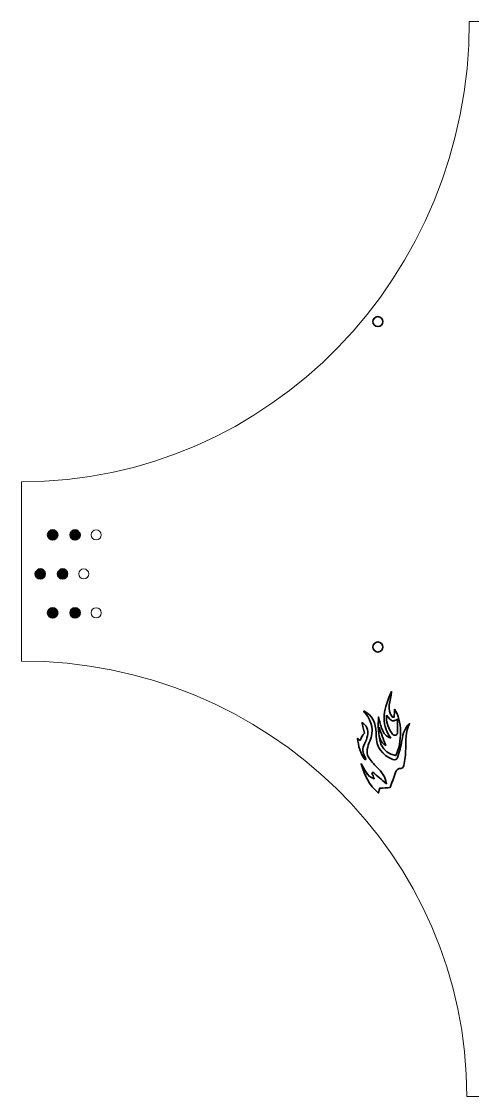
# Model space of a CAD drawing. Header units: inches. Extents: x -4.7 to 7.3, y 13.1 to 25.1.
# Drawn here: x -4.74 to 0.3, y 13.08 to 25.08 of the extents above; entities that cross this region are included whole.
import ezdxf

# ---------------------------------------------------------------- set-up
doc = ezdxf.new("R2010")
doc.units = ezdxf.units.IN
doc.header["$MEASUREMENT"] = 0
doc.layers.add('Cut', color=7, linetype='Continuous')
doc.layers.add('Score', color=7, linetype='Continuous')

# ---------------------------------------------------------------- blocks, each defined once
blk = doc.blocks.new('block 5')
at = {"layer": 'Score', "color": 7, "lineweight": 35}
blk.add_open_spline([(-0.913, 17.388), (-0.914, 17.385), (-0.915, 17.383), (-0.915, 17.382), (-0.909, 17.375), (-0.903, 17.368), (-0.897, 17.36), (-0.821, 17.266), (-0.796, 17.163), (-0.847, 17.048), (-0.86, 17.019), (-0.871, 16.989), (-0.875, 16.958), (-0.879, 16.932), (-0.88, 16.898), (-0.866, 16.877), (-0.838, 16.833), (-0.803, 16.793), (-0.765, 16.756), (-0.712, 16.706), (-0.67, 16.651), (-0.662, 16.575), (-0.714, 16.619), (-0.764, 16.661), (-0.813, 16.704), (-0.817, 16.7), (-0.82, 16.697), (-0.823, 16.694), (-0.815, 16.674), (-0.808, 16.655), (-0.798, 16.631), (-0.888, 16.657), (-0.901, 16.74), (-0.944, 16.798), (-0.91, 16.672), (-0.857, 16.559), (-0.75, 16.471), (-0.745, 16.495), (-0.741, 16.512), (-0.738, 16.525), (-0.693, 16.527), (-0.654, 16.529), (-0.621, 16.531), (-0.598, 16.592), (-0.576, 16.651), (-0.555, 16.71), (-0.545, 16.735), (-0.531, 16.747), (-0.501, 16.745), (-0.49, 16.744), (-0.468, 16.764), (-0.466, 16.777), (-0.456, 16.839), (-0.447, 16.901), (-0.446, 16.964), (-0.445, 17.058), (-0.451, 17.152), (-0.403, 17.247), (-0.456, 17.202), (-0.476, 17.141), (-0.488, 17.058), (-0.497, 16.993), (-0.52, 16.931), (-0.539, 16.868), (-0.546, 16.844), (-0.563, 16.834), (-0.591, 16.846), (-0.709, 16.897), (-0.779, 16.98), (-0.775, 17.114), (-0.775, 17.125), (-0.775, 17.136), (-0.775, 17.147), (-0.782, 17.25), (-0.816, 17.337), (-0.913, 17.388)], degree=3, knots=[0, 0, 0, 0, 1, 1, 1, 2, 2, 2, 3, 3, 3, 4, 4, 4, 5, 5, 5, 6, 6, 6, 7, 7, 7, 8, 8, 8, 9, 9, 9, 10, 10, 10, 11, 11, 11, 12, 12, 12, 13, 13, 13, 14, 14, 14, 15, 15, 15, 16, 16, 16, 17, 17, 17, 18, 18, 18, 19, 19, 19, 20, 20, 20, 21, 21, 21, 22, 22, 22, 23, 23, 23, 24, 24, 24, 25, 25, 25, 25], dxfattribs=at)
blk = doc.blocks.new('block 6')
at = {"layer": 'Score', "color": 7, "lineweight": 35}
blk.add_open_spline([(-0.614, 17.084), (-0.665, 17.101), (-0.693, 17.138), (-0.71, 17.182), (-0.726, 17.225), (-0.737, 17.27), (-0.751, 17.32), (-0.762, 17.025), (-0.718, 16.926), (-0.558, 16.889), (-0.485, 17.035), (-0.483, 17.282), (-0.57, 17.407), (-0.572, 17.378), (-0.573, 17.348), (-0.575, 17.319), (-0.582, 17.319), (-0.588, 17.318), (-0.595, 17.318), (-0.664, 17.403), (-0.615, 17.499), (-0.604, 17.604), (-0.689, 17.424), (-0.735, 17.257), (-0.614, 17.084)], degree=3, knots=[0, 0, 0, 0, 1, 1, 1, 2, 2, 2, 3, 3, 3, 4, 4, 4, 5, 5, 5, 6, 6, 6, 7, 7, 7, 8, 8, 8, 8], dxfattribs=at)
blk = doc.blocks.new('block 7')
at = {"layer": 'Score', "color": 7, "lineweight": 35}
blk.add_open_spline([(-0.955, 17.056), (-0.968, 17.068), (-0.977, 17.075), (-0.986, 17.083), (-0.973, 16.996), (-0.957, 16.913), (-0.898, 16.842), (-0.892, 16.851), (-0.89, 16.853), (-0.891, 16.854), (-0.893, 16.86), (-0.895, 16.866), (-0.898, 16.871), (-0.93, 16.92), (-0.935, 16.968), (-0.905, 17.021), (-0.889, 17.047), (-0.88, 17.079), (-0.874, 17.109), (-0.859, 17.178), (-0.884, 17.233), (-0.934, 17.256), (-0.926, 17.219), (-0.917, 17.181), (-0.908, 17.139), (-0.914, 17.131), (-0.925, 17.119), (-0.933, 17.106), (-0.94, 17.092), (-0.945, 17.077), (-0.955, 17.056)], degree=3, knots=[0, 0, 0, 0, 1, 1, 1, 2, 2, 2, 3, 3, 3, 4, 4, 4, 5, 5, 5, 6, 6, 6, 7, 7, 7, 8, 8, 8, 9, 9, 9, 10, 10, 10, 10], dxfattribs=at)
blk = doc.blocks.new('block 8')
at = {"layer": 'Score', "color": 7, "lineweight": 35}
blk.add_open_spline([(-0.913, 17.388), (-0.816, 17.337), (-0.782, 17.25), (-0.775, 17.147), (-0.775, 17.136), (-0.775, 17.125), (-0.775, 17.114), (-0.779, 16.98), (-0.709, 16.897), (-0.591, 16.846), (-0.563, 16.834), (-0.546, 16.844), (-0.539, 16.868), (-0.52, 16.931), (-0.497, 16.993), (-0.488, 17.058), (-0.476, 17.141), (-0.456, 17.202), (-0.403, 17.247), (-0.451, 17.152), (-0.445, 17.058), (-0.446, 16.964), (-0.447, 16.901), (-0.456, 16.839), (-0.466, 16.777), (-0.468, 16.764), (-0.49, 16.744), (-0.501, 16.745), (-0.531, 16.747), (-0.545, 16.735), (-0.555, 16.71), (-0.576, 16.651), (-0.598, 16.592), (-0.621, 16.531), (-0.654, 16.529), (-0.693, 16.527), (-0.738, 16.525), (-0.741, 16.512), (-0.745, 16.495), (-0.75, 16.471), (-0.857, 16.559), (-0.91, 16.672), (-0.944, 16.798), (-0.901, 16.74), (-0.888, 16.657), (-0.798, 16.631), (-0.808, 16.655), (-0.815, 16.674), (-0.823, 16.694), (-0.82, 16.697), (-0.817, 16.7), (-0.813, 16.704), (-0.764, 16.661), (-0.714, 16.619), (-0.662, 16.575), (-0.67, 16.651), (-0.712, 16.706), (-0.765, 16.756), (-0.803, 16.793), (-0.838, 16.833), (-0.866, 16.877), (-0.88, 16.898), (-0.879, 16.932), (-0.875, 16.958), (-0.871, 16.989), (-0.86, 17.019), (-0.847, 17.048), (-0.796, 17.163), (-0.821, 17.266), (-0.897, 17.36), (-0.903, 17.368), (-0.909, 17.375), (-0.915, 17.382), (-0.915, 17.383), (-0.914, 17.385), (-0.913, 17.388)], degree=3, knots=[0, 0, 0, 0, 1, 1, 1, 2, 2, 2, 3, 3, 3, 4, 4, 4, 5, 5, 5, 6, 6, 6, 7, 7, 7, 8, 8, 8, 9, 9, 9, 10, 10, 10, 11, 11, 11, 12, 12, 12, 13, 13, 13, 14, 14, 14, 15, 15, 15, 16, 16, 16, 17, 17, 17, 18, 18, 18, 19, 19, 19, 20, 20, 20, 21, 21, 21, 22, 22, 22, 23, 23, 23, 24, 24, 24, 25, 25, 25, 25], dxfattribs=at)
blk = doc.blocks.new('block 9')
at = {"layer": 'Score', "color": 7, "lineweight": 35}
blk.add_open_spline([(-0.913, 17.389), (-0.816, 17.337), (-0.782, 17.249), (-0.775, 17.148), (-0.775, 17.136), (-0.775, 17.125), (-0.775, 17.114), (-0.779, 16.98), (-0.709, 16.897), (-0.591, 16.846), (-0.563, 16.834), (-0.546, 16.844), (-0.539, 16.868), (-0.52, 16.931), (-0.497, 16.993), (-0.488, 17.058), (-0.476, 17.141), (-0.456, 17.202), (-0.403, 17.247), (-0.451, 17.152), (-0.444, 17.058), (-0.446, 16.964), (-0.447, 16.901), (-0.456, 16.839), (-0.466, 16.777), (-0.468, 16.764), (-0.49, 16.744), (-0.501, 16.745), (-0.531, 16.746), (-0.546, 16.735), (-0.555, 16.71), (-0.577, 16.651), (-0.598, 16.593), (-0.621, 16.531), (-0.654, 16.529), (-0.693, 16.527), (-0.738, 16.525), (-0.741, 16.512), (-0.745, 16.495), (-0.75, 16.471), (-0.857, 16.559), (-0.91, 16.672), (-0.944, 16.798), (-0.901, 16.74), (-0.888, 16.656), (-0.798, 16.631), (-0.807, 16.655), (-0.815, 16.674), (-0.823, 16.694), (-0.82, 16.697), (-0.816, 16.7), (-0.813, 16.704), (-0.764, 16.661), (-0.714, 16.619), (-0.662, 16.575), (-0.67, 16.651), (-0.712, 16.706), (-0.765, 16.756), (-0.803, 16.793), (-0.838, 16.833), (-0.866, 16.877), (-0.88, 16.898), (-0.879, 16.931), (-0.875, 16.958), (-0.871, 16.989), (-0.86, 17.019), (-0.847, 17.048), (-0.796, 17.164), (-0.821, 17.265), (-0.897, 17.361), (-0.903, 17.368), (-0.909, 17.375), (-0.915, 17.383), (-0.916, 17.383), (-0.914, 17.385), (-0.913, 17.389)], degree=3, knots=[0, 0, 0, 0, 1, 1, 1, 2, 2, 2, 3, 3, 3, 4, 4, 4, 5, 5, 5, 6, 6, 6, 7, 7, 7, 8, 8, 8, 9, 9, 9, 10, 10, 10, 11, 11, 11, 12, 12, 12, 13, 13, 13, 14, 14, 14, 15, 15, 15, 16, 16, 16, 17, 17, 17, 18, 18, 18, 19, 19, 19, 20, 20, 20, 21, 21, 21, 22, 22, 22, 23, 23, 23, 24, 24, 24, 25, 25, 25, 25], dxfattribs=at)
blk = doc.blocks.new('block 10')
at = {"layer": 'Score', "color": 7, "lineweight": 35}
blk.add_open_spline([(-0.614, 17.084), (-0.735, 17.257), (-0.689, 17.424), (-0.604, 17.604), (-0.615, 17.499), (-0.664, 17.403), (-0.595, 17.318), (-0.588, 17.318), (-0.582, 17.319), (-0.575, 17.319), (-0.573, 17.348), (-0.572, 17.378), (-0.57, 17.407), (-0.483, 17.282), (-0.485, 17.035), (-0.558, 16.889), (-0.718, 16.926), (-0.762, 17.025), (-0.751, 17.32), (-0.737, 17.27), (-0.726, 17.225), (-0.71, 17.182), (-0.693, 17.138), (-0.665, 17.101), (-0.614, 17.084)], degree=3, knots=[0, 0, 0, 0, 1, 1, 1, 2, 2, 2, 3, 3, 3, 4, 4, 4, 5, 5, 5, 6, 6, 6, 7, 7, 7, 8, 8, 8, 8], dxfattribs=at)
blk = doc.blocks.new('block 11')
at = {"layer": 'Score', "color": 7, "lineweight": 35}
blk.add_open_spline([(-0.659, 17.34), (-0.67, 17.253), (-0.636, 17.188), (-0.593, 17.127), (-0.587, 17.119), (-0.568, 17.115), (-0.556, 17.117), (-0.548, 17.118), (-0.538, 17.135), (-0.538, 17.144), (-0.536, 17.192), (-0.537, 17.24), (-0.537, 17.294), (-0.599, 17.265), (-0.599, 17.265), (-0.659, 17.34)], degree=3, knots=[0, 0, 0, 0, 1, 1, 1, 2, 2, 2, 3, 3, 3, 4, 4, 4, 5, 5, 5, 5], dxfattribs=at)
blk = doc.blocks.new('block 12')
at = {"layer": 'Score', "color": 7, "lineweight": 35}
blk.add_open_spline([(-0.744, 17.206), (-0.754, 17.1), (-0.73, 17.037), (-0.67, 17.003), (-0.696, 17.074), (-0.72, 17.14), (-0.744, 17.206)], degree=3, knots=[0, 0, 0, 0, 1, 1, 1, 2, 2, 2, 2], dxfattribs=at)
blk = doc.blocks.new('block 13')
at = {"layer": 'Score', "color": 7, "lineweight": 35}
for points, knots in [([(-0.614, 17.084), (-0.735, 17.257), (-0.689, 17.424), (-0.604, 17.604), (-0.615, 17.499), (-0.664, 17.403), (-0.595, 17.318), (-0.588, 17.319), (-0.582, 17.319), (-0.575, 17.319), (-0.573, 17.348), (-0.572, 17.378), (-0.57, 17.407), (-0.483, 17.282), (-0.485, 17.035), (-0.558, 16.889), (-0.718, 16.927), (-0.762, 17.024), (-0.751, 17.32), (-0.737, 17.27), (-0.726, 17.225), (-0.71, 17.182), (-0.693, 17.138), (-0.665, 17.101), (-0.614, 17.084)], [0, 0, 0, 0, 1, 1, 1, 2, 2, 2, 3, 3, 3, 4, 4, 4, 5, 5, 5, 6, 6, 6, 7, 7, 7, 8, 8, 8, 8]), ([(-0.659, 17.34), (-0.67, 17.253), (-0.636, 17.188), (-0.593, 17.128), (-0.587, 17.119), (-0.568, 17.115), (-0.556, 17.117), (-0.548, 17.118), (-0.538, 17.134), (-0.538, 17.144), (-0.536, 17.192), (-0.537, 17.241), (-0.537, 17.295), (-0.599, 17.265), (-0.599, 17.265), (-0.659, 17.34)], [0, 0, 0, 0, 1, 1, 1, 2, 2, 2, 3, 3, 3, 4, 4, 4, 5, 5, 5, 5]), ([(-0.744, 17.206), (-0.754, 17.1), (-0.73, 17.037), (-0.67, 17.003), (-0.696, 17.074), (-0.72, 17.14), (-0.744, 17.206)], [0, 0, 0, 0, 1, 1, 1, 2, 2, 2, 2])]:
    blk.add_open_spline(points, degree=3, knots=knots, dxfattribs=at)
blk = doc.blocks.new('block 14')
at = {"layer": 'Score', "color": 7, "lineweight": 35}
blk.add_open_spline([(-0.955, 17.056), (-0.945, 17.077), (-0.94, 17.092), (-0.933, 17.106), (-0.925, 17.119), (-0.914, 17.131), (-0.908, 17.139), (-0.917, 17.181), (-0.926, 17.219), (-0.934, 17.256), (-0.884, 17.233), (-0.859, 17.178), (-0.874, 17.109), (-0.88, 17.079), (-0.889, 17.047), (-0.905, 17.021), (-0.935, 16.968), (-0.93, 16.92), (-0.898, 16.871), (-0.895, 16.866), (-0.893, 16.86), (-0.891, 16.854), (-0.89, 16.853), (-0.892, 16.851), (-0.898, 16.842), (-0.957, 16.913), (-0.973, 16.996), (-0.986, 17.083), (-0.977, 17.075), (-0.968, 17.068), (-0.955, 17.056)], degree=3, knots=[0, 0, 0, 0, 1, 1, 1, 2, 2, 2, 3, 3, 3, 4, 4, 4, 5, 5, 5, 6, 6, 6, 7, 7, 7, 8, 8, 8, 9, 9, 9, 10, 10, 10, 10], dxfattribs=at)
blk = doc.blocks.new('block 15')
at = {"layer": 'Score', "color": 7, "lineweight": 35}
blk.add_open_spline([(-0.955, 17.056), (-0.945, 17.078), (-0.94, 17.092), (-0.933, 17.106), (-0.925, 17.119), (-0.914, 17.13), (-0.908, 17.139), (-0.917, 17.181), (-0.926, 17.219), (-0.934, 17.256), (-0.884, 17.233), (-0.859, 17.178), (-0.874, 17.109), (-0.88, 17.079), (-0.889, 17.048), (-0.905, 17.021), (-0.935, 16.968), (-0.93, 16.919), (-0.898, 16.871), (-0.895, 16.865), (-0.893, 16.859), (-0.891, 16.854), (-0.89, 16.853), (-0.892, 16.851), (-0.898, 16.842), (-0.957, 16.913), (-0.973, 16.996), (-0.986, 17.083), (-0.977, 17.076), (-0.968, 17.068), (-0.955, 17.056)], degree=3, knots=[0, 0, 0, 0, 1, 1, 1, 2, 2, 2, 3, 3, 3, 4, 4, 4, 5, 5, 5, 6, 6, 6, 7, 7, 7, 8, 8, 8, 9, 9, 9, 10, 10, 10, 10], dxfattribs=at)
blk = doc.blocks.new('block 16')
at = {"layer": 'Score', "color": 7, "lineweight": 35}
blk.add_open_spline([(-0.659, 17.34), (-0.599, 17.265), (-0.599, 17.265), (-0.537, 17.294), (-0.537, 17.24), (-0.536, 17.192), (-0.538, 17.144), (-0.538, 17.135), (-0.548, 17.118), (-0.556, 17.117), (-0.568, 17.115), (-0.587, 17.119), (-0.593, 17.127), (-0.636, 17.188), (-0.67, 17.253), (-0.659, 17.34)], degree=3, knots=[0, 0, 0, 0, 1, 1, 1, 2, 2, 2, 3, 3, 3, 4, 4, 4, 5, 5, 5, 5], dxfattribs=at)
blk = doc.blocks.new('block 17')
at = {"layer": 'Score', "color": 7, "lineweight": 35}
blk.add_open_spline([(-0.744, 17.206), (-0.72, 17.14), (-0.696, 17.074), (-0.67, 17.003), (-0.73, 17.037), (-0.754, 17.1), (-0.744, 17.206)], degree=3, knots=[0, 0, 0, 0, 1, 1, 1, 2, 2, 2, 2], dxfattribs=at)
blk = doc.blocks.new('block 4')
at = {"layer": 'Score'}
for name in ['block 6', 'block 10', 'block 13', 'block 9', 'block 5', 'block 8', 'block 11', 'block 16', 'block 7', 'block 14', 'block 15', 'block 12', 'block 17']:
    blk.add_blockref(name, (0, 0), dxfattribs=at)
blk = doc.blocks.new('block 3')
at = {"layer": 'Score'}
blk.add_blockref('block 4', (0, 0), dxfattribs=at)
blk = doc.blocks.new('block 35')
at = {"layer": 'Cut', "lineweight": 0}
for points in [[(2.264, 25.083), (0.264, 25.083)], [(-4.736, 17.944), (-4.736, 19.944)], [(2.236, 13.083), (0.236, 13.083)]]:
    blk.add_lwpolyline(points, dxfattribs=at)
blk = doc.blocks.new('block 34')
at = {"layer": 'Cut', "lineweight": 0}
for points in [[(0.264, 25.083), (0.264, 22.243), (-1.972, 19.944), (-4.736, 19.944)], [(0.236, 13.083), (0.236, 15.77), (-1.988, 17.944), (-4.736, 17.944)]]:
    blk.add_open_spline(points, degree=3, dxfattribs=at)
at = {"layer": 'Cut'}
blk.add_blockref('block 35', (0, 0), dxfattribs=at)
blk = doc.blocks.new('block 45')
at = {"layer": 'Cut'}
h = blk.add_hatch(color=250, dxfattribs=at)
h.dxf.hatch_style = 2
edge = h.paths.add_edge_path()
edge.add_spline(control_points=[(-4.388, 18.538), (-4.358, 18.538), (-4.332, 18.513), (-4.332, 18.482), (-4.332, 18.451), (-4.358, 18.426), (-4.388, 18.426), (-4.419, 18.426), (-4.444, 18.451), (-4.444, 18.482), (-4.444, 18.513), (-4.419, 18.538), (-4.388, 18.538)], knot_values=[0, 0, 0, 0, 1, 1, 1, 2, 2, 2, 3, 3, 3, 4, 4, 4, 4], degree=3, periodic=1)
h = blk.add_hatch(color=250, dxfattribs=at)
h.dxf.hatch_style = 2
edge = h.paths.add_edge_path()
edge.add_spline(control_points=[(-4.138, 18.538), (-4.108, 18.538), (-4.082, 18.513), (-4.082, 18.482), (-4.082, 18.451), (-4.108, 18.426), (-4.138, 18.426), (-4.169, 18.426), (-4.194, 18.451), (-4.194, 18.482), (-4.194, 18.513), (-4.169, 18.538), (-4.138, 18.538)], knot_values=[0, 0, 0, 0, 1, 1, 1, 2, 2, 2, 3, 3, 3, 4, 4, 4, 4], degree=3, periodic=1)
at = {"layer": 'Cut', "color": 250, "lineweight": 35}
for points in [[(-4.388, 18.538), (-4.358, 18.538), (-4.332, 18.513), (-4.332, 18.482), (-4.332, 18.451), (-4.358, 18.426), (-4.388, 18.426), (-4.419, 18.426), (-4.444, 18.451), (-4.444, 18.482), (-4.444, 18.513), (-4.419, 18.538), (-4.388, 18.538)], [(-4.138, 18.538), (-4.108, 18.538), (-4.082, 18.513), (-4.082, 18.482), (-4.082, 18.451), (-4.108, 18.426), (-4.138, 18.426), (-4.169, 18.426), (-4.194, 18.451), (-4.194, 18.482), (-4.194, 18.513), (-4.169, 18.538), (-4.138, 18.538)]]:
    blk.add_open_spline(points, degree=3, knots=[0, 0, 0, 0, 1, 1, 1, 2, 2, 2, 3, 3, 3, 4, 4, 4, 4], dxfattribs=at)
at = {"layer": 'Cut', "lineweight": 0}
blk.add_open_spline([(-3.902, 18.538), (-3.871, 18.538), (-3.846, 18.513), (-3.846, 18.482), (-3.846, 18.451), (-3.871, 18.426), (-3.902, 18.426), (-3.933, 18.426), (-3.958, 18.451), (-3.958, 18.482), (-3.958, 18.513), (-3.933, 18.538), (-3.902, 18.538)], degree=3, knots=[0, 0, 0, 0, 1, 1, 1, 2, 2, 2, 3, 3, 3, 4, 4, 4, 4], dxfattribs=at)
blk = doc.blocks.new('block 46')
at = {"layer": 'Cut'}
h = blk.add_hatch(color=250, dxfattribs=at)
h.dxf.hatch_style = 2
edge = h.paths.add_edge_path()
edge.add_spline(control_points=[(-4.527, 18.973), (-4.496, 18.973), (-4.471, 18.948), (-4.471, 18.917), (-4.471, 18.886), (-4.496, 18.861), (-4.527, 18.861), (-4.558, 18.861), (-4.583, 18.886), (-4.583, 18.917), (-4.583, 18.948), (-4.558, 18.973), (-4.527, 18.973)], knot_values=[0, 0, 0, 0, 1, 1, 1, 2, 2, 2, 3, 3, 3, 4, 4, 4, 4], degree=3, periodic=1)
h = blk.add_hatch(color=250, dxfattribs=at)
h.dxf.hatch_style = 2
edge = h.paths.add_edge_path()
edge.add_spline(control_points=[(-4.277, 18.973), (-4.246, 18.973), (-4.221, 18.948), (-4.221, 18.917), (-4.221, 18.886), (-4.246, 18.861), (-4.277, 18.861), (-4.308, 18.861), (-4.333, 18.886), (-4.333, 18.917), (-4.333, 18.948), (-4.308, 18.973), (-4.277, 18.973)], knot_values=[0, 0, 0, 0, 1, 1, 1, 2, 2, 2, 3, 3, 3, 4, 4, 4, 4], degree=3, periodic=1)
at = {"layer": 'Cut', "color": 250, "lineweight": 35}
for points in [[(-4.527, 18.973), (-4.496, 18.973), (-4.471, 18.948), (-4.471, 18.917), (-4.471, 18.886), (-4.496, 18.861), (-4.527, 18.861), (-4.558, 18.861), (-4.583, 18.886), (-4.583, 18.917), (-4.583, 18.948), (-4.558, 18.973), (-4.527, 18.973)], [(-4.277, 18.973), (-4.246, 18.973), (-4.221, 18.948), (-4.221, 18.917), (-4.221, 18.886), (-4.246, 18.861), (-4.277, 18.861), (-4.308, 18.861), (-4.333, 18.886), (-4.333, 18.917), (-4.333, 18.948), (-4.308, 18.973), (-4.277, 18.973)]]:
    blk.add_open_spline(points, degree=3, knots=[0, 0, 0, 0, 1, 1, 1, 2, 2, 2, 3, 3, 3, 4, 4, 4, 4], dxfattribs=at)
at = {"layer": 'Cut', "lineweight": 0}
blk.add_open_spline([(-4.041, 18.973), (-4.01, 18.973), (-3.985, 18.948), (-3.985, 18.917), (-3.985, 18.886), (-4.01, 18.861), (-4.041, 18.861), (-4.072, 18.861), (-4.097, 18.886), (-4.097, 18.917), (-4.097, 18.948), (-4.072, 18.973), (-4.041, 18.973)], degree=3, knots=[0, 0, 0, 0, 1, 1, 1, 2, 2, 2, 3, 3, 3, 4, 4, 4, 4], dxfattribs=at)
blk = doc.blocks.new('block 47')
at = {"layer": 'Cut'}
h = blk.add_hatch(color=250, dxfattribs=at)
h.dxf.hatch_style = 2
edge = h.paths.add_edge_path()
edge.add_spline(control_points=[(-4.388, 19.408), (-4.358, 19.408), (-4.332, 19.383), (-4.332, 19.352), (-4.332, 19.321), (-4.358, 19.296), (-4.388, 19.296), (-4.419, 19.296), (-4.444, 19.321), (-4.444, 19.352), (-4.444, 19.383), (-4.419, 19.408), (-4.388, 19.408)], knot_values=[0, 0, 0, 0, 1, 1, 1, 2, 2, 2, 3, 3, 3, 4, 4, 4, 4], degree=3, periodic=1)
h = blk.add_hatch(color=250, dxfattribs=at)
h.dxf.hatch_style = 2
edge = h.paths.add_edge_path()
edge.add_spline(control_points=[(-4.138, 19.408), (-4.108, 19.408), (-4.082, 19.383), (-4.082, 19.352), (-4.082, 19.321), (-4.108, 19.296), (-4.138, 19.296), (-4.169, 19.296), (-4.194, 19.321), (-4.194, 19.352), (-4.194, 19.383), (-4.169, 19.408), (-4.138, 19.408)], knot_values=[0, 0, 0, 0, 1, 1, 1, 2, 2, 2, 3, 3, 3, 4, 4, 4, 4], degree=3, periodic=1)
at = {"layer": 'Cut', "color": 250, "lineweight": 35}
for points in [[(-4.388, 19.408), (-4.358, 19.408), (-4.332, 19.383), (-4.332, 19.352), (-4.332, 19.321), (-4.358, 19.296), (-4.388, 19.296), (-4.419, 19.296), (-4.444, 19.321), (-4.444, 19.352), (-4.444, 19.383), (-4.419, 19.408), (-4.388, 19.408)], [(-4.138, 19.408), (-4.108, 19.408), (-4.082, 19.383), (-4.082, 19.352), (-4.082, 19.321), (-4.108, 19.296), (-4.138, 19.296), (-4.169, 19.296), (-4.194, 19.321), (-4.194, 19.352), (-4.194, 19.383), (-4.169, 19.408), (-4.138, 19.408)]]:
    blk.add_open_spline(points, degree=3, knots=[0, 0, 0, 0, 1, 1, 1, 2, 2, 2, 3, 3, 3, 4, 4, 4, 4], dxfattribs=at)
at = {"layer": 'Cut', "lineweight": 0}
blk.add_open_spline([(-3.902, 19.408), (-3.871, 19.408), (-3.846, 19.383), (-3.846, 19.352), (-3.846, 19.321), (-3.871, 19.296), (-3.902, 19.296), (-3.933, 19.296), (-3.958, 19.321), (-3.958, 19.352), (-3.958, 19.383), (-3.933, 19.408), (-3.902, 19.408)], degree=3, knots=[0, 0, 0, 0, 1, 1, 1, 2, 2, 2, 3, 3, 3, 4, 4, 4, 4], dxfattribs=at)
blk = doc.blocks.new('block 44')
at = {"layer": 'Cut'}
for name in ['block 47', 'block 46', 'block 45']:
    blk.add_blockref(name, (0, 0), dxfattribs=at)
blk = doc.blocks.new('block 53')
at = {"layer": 'Cut', "color": 250, "lineweight": 35}
for points in [[(-0.701, 21.733), (-0.701, 21.702), (-0.726, 21.677), (-0.757, 21.677), (-0.787, 21.677), (-0.813, 21.702), (-0.813, 21.733), (-0.813, 21.764), (-0.787, 21.789), (-0.757, 21.789), (-0.726, 21.789), (-0.701, 21.764), (-0.701, 21.733)], [(3.41, 21.733), (3.41, 21.702), (3.385, 21.677), (3.354, 21.677), (3.323, 21.677), (3.298, 21.702), (3.298, 21.733), (3.298, 21.764), (3.323, 21.789), (3.354, 21.789), (3.385, 21.789), (3.41, 21.764), (3.41, 21.733)], [(-0.701, 18.101), (-0.701, 18.07), (-0.726, 18.045), (-0.757, 18.045), (-0.787, 18.045), (-0.813, 18.07), (-0.813, 18.101), (-0.813, 18.132), (-0.787, 18.157), (-0.757, 18.157), (-0.726, 18.157), (-0.701, 18.132), (-0.701, 18.101)], [(3.41, 18.133), (3.41, 18.102), (3.385, 18.077), (3.354, 18.077), (3.323, 18.077), (3.298, 18.102), (3.298, 18.133), (3.298, 18.164), (3.323, 18.189), (3.354, 18.189), (3.385, 18.189), (3.41, 18.164), (3.41, 18.133)]]:
    blk.add_open_spline(points, degree=3, knots=[0, 0, 0, 0, 1, 1, 1, 2, 2, 2, 3, 3, 3, 4, 4, 4, 4], dxfattribs=at)

msp = doc.modelspace()

# ---------------------------------------------------------------- block references
at = {"layer": 'Cut'}
for name in ['block 34', 'block 53', 'block 44']:
    msp.add_blockref(name, (0, 0), dxfattribs=at)
at = {"layer": 'Score'}
msp.add_blockref('block 3', (0, 0), dxfattribs=at)

doc.saveas('drawing.dxf')
